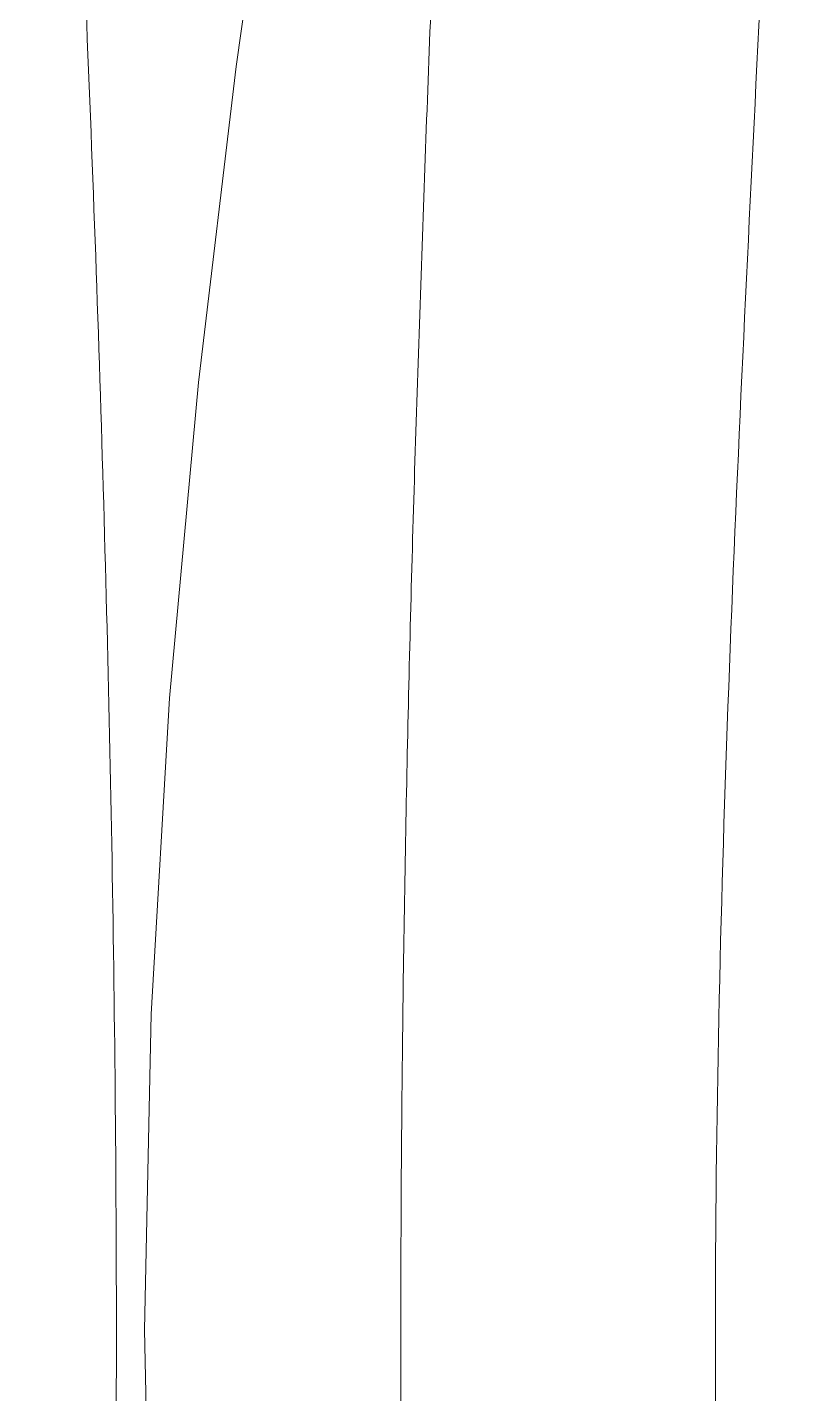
# Model space of a CAD drawing. Header units: millimetres. Extents: x 1680 to 166026, y 35966 to 91121.
# Drawn here: x 99584.9 to 99678.6, y 52712 to 52875.4 of the extents above; entities that cross this region are included whole.
import ezdxf

# ---------------------------------------------------------------- set-up
doc = ezdxf.new("R2010")
doc.units = ezdxf.units.MM
doc.layers.add('G-IMPT', color=8, linetype='Continuous', lineweight=18)
doc.layers.add('I-Furn', color=252, linetype='Continuous', lineweight=13)

# ---------------------------------------------------------------- blocks, each defined once
blk = doc.blocks.new('Furniture_Sofas-Armchairs_Icons-of-Denmark_ EC1-Sofa_Configuration7 - Default-V17-mebel yerləşmə planı')
at = {"layer": 'G-IMPT', "flags": 128}
for points in [[(-1000.54, 190.4), (-1038.31, 191.18), (-1076.07, 193.38), (-1113.84, 196.82), (-1151.6, 201.32), (-1189.37, 206.68), (-1227.13, 212.74), (-1302.66, 226.15)], [(-1302.66, 226.15), (-1227.13, 212.74), (-1189.37, 206.68), (-1151.6, 201.32), (-1113.84, 196.82), (-1076.07, 193.38), (-1038.31, 191.18), (-1000.54, 190.4)], [(-698.42, 226.15), (-773.95, 212.74), (-811.72, 206.68), (-849.48, 201.32), (-887.25, 196.82), (-925.01, 193.38), (-962.78, 191.18), (-1000.54, 190.4)], [(-1000.54, 190.4), (-962.78, 191.18), (-925.01, 193.38), (-887.25, 196.82), (-849.48, 201.32), (-811.72, 206.68), (-773.95, 212.74), (-698.42, 226.15)]]:
    blk.add_lwpolyline(points, dxfattribs=at)
at = {"layer": 'I-Furn'}
for points in [[(-1000.54, 258.62), (-1025.39, 258.62), (-1075.07, 259.82), (-1149.52, 263.47), (-1223.96, 267.16), (-1273.61, 269.15), (-1298.44, 270.01)], [(-702.65, 270.01), (-727.48, 269.15), (-777.13, 267.16), (-851.57, 263.47), (-926.01, 259.82), (-975.7, 258.62), (-1000.54, 258.62)], [(-1299.24, 230.04), (-1286.79, 229.62), (-1261.89, 228.72), (-1224.59, 227.27), (-1187.25, 225.75), (-1149.96, 224.26), (-1112.64, 222.92), (-1075.31, 221.86), (-1037.94, 221.19), (-1013.01, 221.02), (-1000.54, 221.02)], [(-1000.54, 221.02), (-989.46, 221.02), (-967.3, 221.15), (-934.08, 221.69), (-900.88, 222.54), (-867.72, 223.65), (-834.53, 224.91), (-801.4, 226.26), (-768.22, 227.59), (-735.04, 228.88), (-712.91, 229.66), (-701.84, 230.04)]]:
    blk.add_open_spline(points, degree=3, dxfattribs=at)
for points, knots in [([(-999.4, 187.02), (-1038.91, 187.01), (-1117.9, 185.47), (-1216.51, 180.83), (-1275.6, 177.52), (-1295.29, 176.42)], [0, 0, 0, 0, 0.4, 0.8, 1, 1, 1, 1]), ([(-702.68, 176.38), (-713.65, 176.99), (-735.59, 178.19), (-768.52, 180.01), (-801.47, 181.66), (-845.42, 183.69), (-911.38, 186.11), (-966.39, 187.01), (-999.4, 187.02)], [0, 0, 0, 0, 0.111111, 0.222222, 0.333333, 0.444444, 0.666667, 1, 1, 1, 1])]:
    blk.add_open_spline(points, degree=3, knots=knots, dxfattribs=at)

msp = doc.modelspace()

# ---------------------------------------------------------------- block references
at = {"layer": 'I-Furn', "rotation": 269.9999999999999}
msp.add_blockref('Furniture_Sofas-Armchairs_Icons-of-Denmark_ EC1-Sofa_Configuration7 - Default-V17-mebel yerləşmə planı', (99408.55, 51719.06), dxfattribs=at)

doc.saveas('drawing.dxf')
